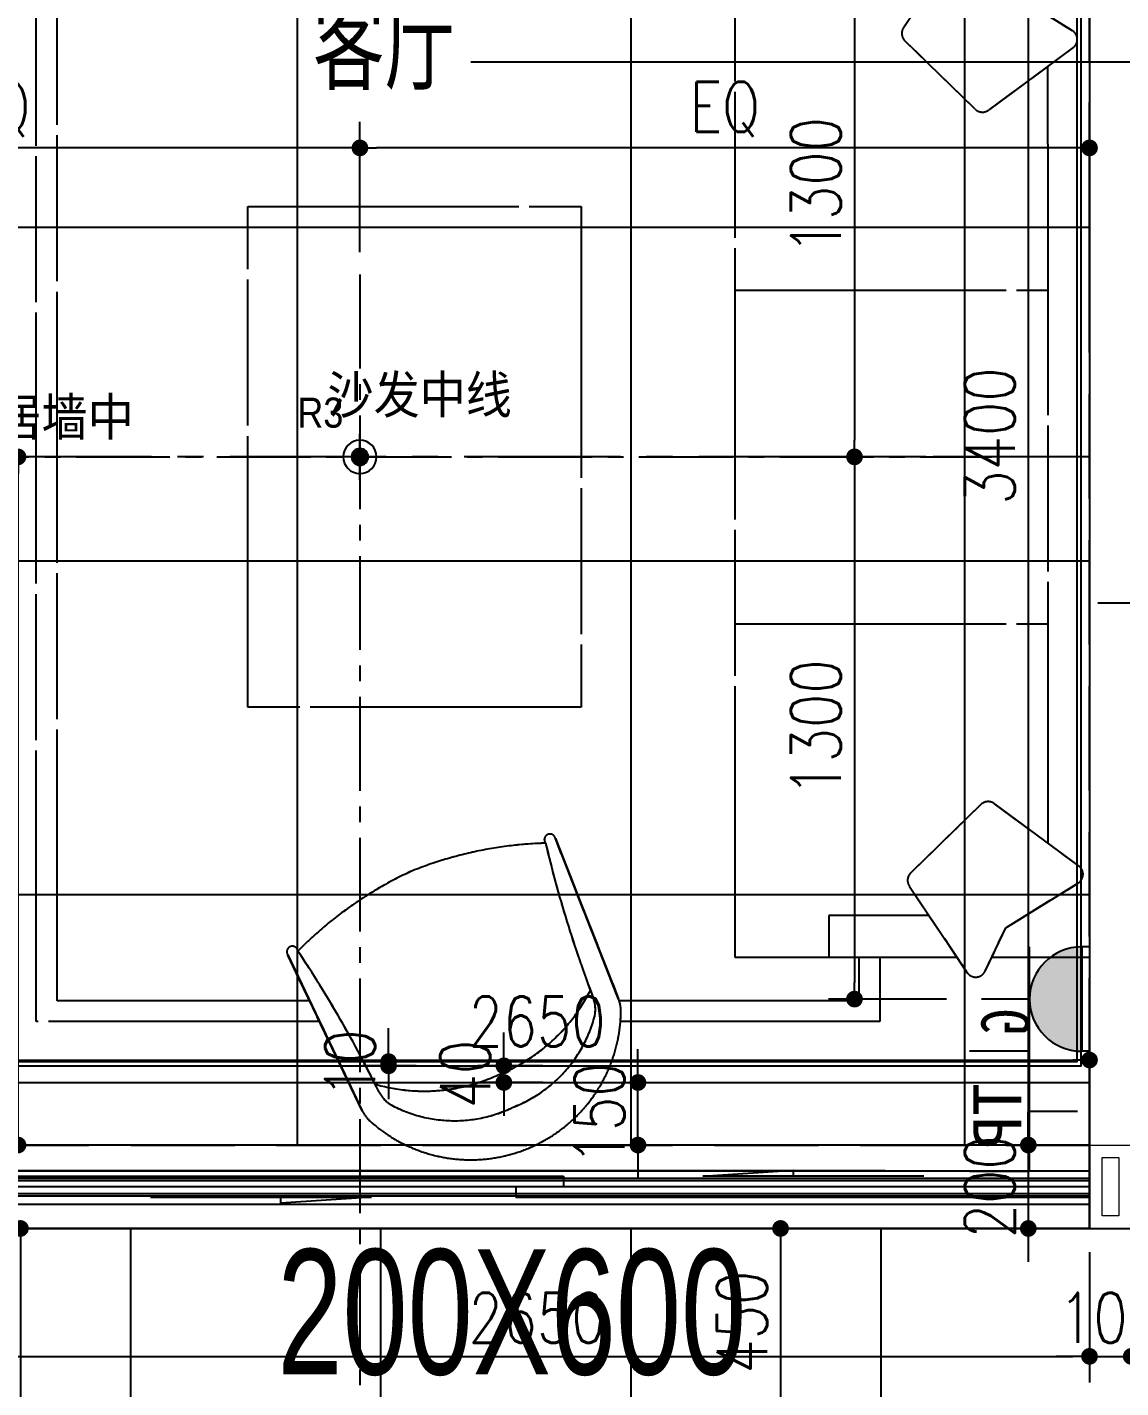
# Model space of a CAD drawing. Header units: inches. Extents: x -2597087 to 134135, y -662679 to 20000.
# Drawn here: x 7122 to 9745, y -17260 to -13997 of the extents above; entities that cross this region are included whole.
import ezdxf
from ezdxf.enums import TextEntityAlignment as Align

# ---------------------------------------------------------------- set-up
doc = ezdxf.new("R2010")
doc.units = ezdxf.units.IN
doc.header["$LTSCALE"] = 100
doc.header["$MEASUREMENT"] = 0
for name, pattern in [('$0$DASH', [0.35, 0.25, -0.1]), ('__DASH', [0.35, 0.25, -0.1]), ('CENTER', [50.8, 31.75, -6.35, 6.35, -6.35]), ('CENTER2', [1.125, 0.75, -0.125, 0.125, -0.125]), ('DASH', [0.35, 0.25, -0.1]), ('DASHDOT2', [12.7, 6.35, -3.175, 0, -3.175]), ('HIDDENX2', [0.75, 0.5, -0.25])]:
    doc.linetypes.add(name, pattern=pattern)
doc.layers.get('0').update_dxf_attribs({"linetype": 'CONTINUOUS'})
doc.layers.get('Defpoints').update_dxf_attribs({"linetype": 'CONTINUOUS'})
for name, color, linetype in [('-04给水图层', 142, 'CENTER'), ('00-梁编号', 2, 'CONTINUOUS'), ('00-梁虚线', 4, 'DASH'), ('DOOR', 4, 'CONTINUOUS'), ('EQUIP-动力', 3, 'CONTINUOUS'), ('floor', 8, 'CONTINUOUS'), ('RC', 1, 'CONTINUOUS'), ('RC-dim', 3, 'CONTINUOUS'), ('WALL', 7, 'CONTINUOUS'), ('wall-dim', 3, 'CONTINUOUS'), ('天地共', 1, 'CONTINUOUS'), ('天花开线', 4, 'CONTINUOUS'), ('家具', 1, 'DASH')]:
    doc.layers.add(name, color=color, linetype=linetype)
doc.layers.add('PUB_TEXT', color=2, linetype='CONTINUOUS', lineweight=0)
doc.layers.add('SEE', color=51, linetype='CONTINUOUS', lineweight=0)
doc.styles.add('st', font='', dxfattribs={"width": 0.7})
doc.styles.get("Standard").update_dxf_attribs({"font": 'txt.shx', "width": 0.8, "bigfont": 'GBCBIG.shx'})
doc.styles.add('STYLE1', font='stylu.ttf')
doc.styles.add('宋体', font='', dxfattribs={"width": 0.8})
doc.styles.add('结构海文', font='haiwenrs2015.shx', dxfattribs={"width": 0.7, "bigfont": 'haiwenhz.shx'})
doc.styles.get('st').set_extended_font_data('SimSun')
doc.styles.get('宋体').set_extended_font_data('SimSun')
doc.dimstyles.new('50', dxfattribs={"dimscale": 50, "dimtxt": 2.4, "dimasz": 0.8, "dimexe": 1.25, "dimexo": 0.6, "dimgap": 0.65, "dimtad": 1, "dimdec": 0, "dimdsep": 46, "dimtxsty": 'Standard', "dimblk1": 'DOT', "dimblk2": 'DOT', "dimsah": 1, "dimcen": 2.5, "dimclrd": 3, "dimclre": 3, "dimclrt": 3, "dimadec": 0, "dimazin": 0, "dimtfac": 1, "dimtdec": 0, "dimtix": 1, "dimtmove": 2, "dimatfit": 0, "dimldrblk": 'DOT', "dimfxl": 5, "dimfxlon": 1, "dimarcsym": 0})

# ---------------------------------------------------------------- blocks, each defined once
blk = doc.blocks.new('$DorLib2D$00000131')
at = {"color": 0, "linetype": 'Continuous'}
for p, q in [((0.15, 0.125), (0.2319, 0.1973)), ((0.2319, 0.1973), (0.2319, 0.125)), ((-0.5, 0.125), (-0.5, 0)), ((0.0192, 0.125), (-0.5, 0.125)), ((0.0192, 0), (0.0192, 0.125)), ((0.35, 0.125), (0.15, 0.125)), ((-0.5, 0), (0.0192, 0)), ((-0.024, 0), (0.5, 0)), ((-0.024, -0.125), (-0.024, 0)), ((-0.35, -0.125), (-0.15, -0.125)), ((-0.2319, -0.1973), (-0.2319, -0.125)), ((-0.15, -0.125), (-0.2319, -0.1973)), ((0.5, -0.125), (-0.024, -0.125))]:
    blk.add_line(p, q, dxfattribs=at)
blk = doc.blocks.new('DFG44EWDSDFG')
at = {"layer": 'DOOR'}
blk.add_line((9669.9, -16877.5), (7019.9, -16877.5), dxfattribs=at)
at = {"layer": 'SEE'}
for points in [[(9769.9, -16877.5), (9669.9, -16877.5), (9669.9, -16677.5), (9769.9, -16677.5)], [(9739.9, -16847.5), (9699.9, -16847.5), (9699.9, -16707.5), (9739.9, -16707.5)]]:
    blk.add_lwpolyline(points, close=True, dxfattribs=at)
at = {"layer": 'WALL'}
for p, q in [((9669.9, -13277.5), (9669.9, -16677.5)), ((9669.9, -16677.5), (9669.9, -16877.5)), ((9669.9, -16877.5), (9769.9, -16877.5))]:
    blk.add_line(p, q, dxfattribs=at)
at = {"layer": 'DOOR', "xscale": 2650, "yscale": 200, "zscale": 2650, "rotation": 180}
blk.add_blockref('$DorLib2D$00000131', (8344.9, -16777.5), dxfattribs=at)
blk = doc.blocks.new('A$C516069BB')
at = {"layer": '家具', "linetype": 'HIDDENX2'}
for p, q in [((2080.9, 2715.3), (2219.4, 2922.3)), ((2262.1, 2918.2), (2312.1, 2814)), ((1901.3, 2785.1), (1901.3, 2885.1)), ((2312.1, 2814), (2485, 2707.2)), ((2251.9, 2518.8), (2083.6, 2682.5)), ((2487.4, 2666.4), (2284.9, 2517.1)), ((2265.7, 851.4), (2097.4, 687.7)), ((2501.2, 703.8), (2298.7, 853.1)), ((1245, 770.2, 413.4), (1396.8, 385, 413.4)), ((1396.8, 385), (1245, 770.2)), ((2094.7, 654.9), (2233.2, 447.9)), ((2325.9, 556.2), (2498.8, 662.9)), ((1901.3, 585.1), (1901.3, 485.1)), ((2275.9, 451.9), (2325.9, 556.2)), ((603.2, 490.7, 413.4), (781.8, 117.3, 413.4)), ((781.8, 117.3), (603.2, 490.7))]:
    blk.add_line(p, q, dxfattribs=at)
at = {"layer": '家具', "color": 8, "linetype": 'HIDDENX2'}
for p, q in [((1676.3, 2085.1), (2426.3, 2085.1)), ((1676.3, 1285.1), (2426.3, 1285.1))]:
    blk.add_line(p, q, dxfattribs=at)
at = {"layer": '家具', "color": 2, "linetype": 'HIDDENX2'}
for points in [[(679.6, 331.1), (0, 331.1), (0, 3039.1), (2023, 3039.1), (2023, 2885.1)], [(2208.3, 485.1), (1676.3, 485.1), (1676.3, 2885.1)], [(2194.5, 2885.1), (1676.3, 2885.1)], [(2526.3, 2736.1), (2526.3, 2885.1), (2278, 2885.1)], [(2526.3, 2736.1), (2526.3, 485.1), (2291.8, 485.1)], [(2023, 485.1), (2023, 331.1), (1401.2, 331.1)]]:
    blk.add_lwpolyline(points, dxfattribs=at)
at = {"layer": '家具', "color": 8, "linetype": 'HIDDENX2'}
for points in [[(655.7, 381.1), (50, 381.1), (50, 2989.1), (1973, 2989.1), (1973, 2885.1)], [(1973, 485.1), (1973, 381.1), (1398.2, 381.1)]]:
    blk.add_lwpolyline(points, dxfattribs=at)
at = {"layer": '家具', "linetype": 'HIDDENX2'}
for points in [[(2127.6, 2785.1), (1901.3, 2785.1)], [(2426.3, 2435.1), (2426.3, 2621.3)], [(2426.3, 2435.1), (2426.3, 759)], [(2141.4, 585.1), (1901.3, 585.1)]]:
    blk.add_lwpolyline(points, dxfattribs=at)
at = {"layer": '家具', "color": 2, "linetype": 'HIDDENX2'}
blk.add_lwpolyline([(1307.3, 1085.1), (507.3, 1085.1), (507.3, 2285.1), (1307.3, 2285.1)], close=True, dxfattribs=at)
at = {"layer": '家具', "linetype": 'HIDDENX2'}
for centre, radius, start, end in [((2239.5, 2907.4), 25, 25.6482, 143.5719), ((2101, 2700.4), 25, 143.5719, 225.801), ((2471.9, 2686), 25, 308.3994, 58.3084), ((2269.4, 2536.7), 25, 225.801, 308.3994), ((2283.2, 833.5), 25, 51.6006, 134.199), ((1247.7, -169.9), 929.1, 91.608, 112.1214), ((1232, 767.4), 13.4, 12.1445, 219.8116), ((4070.3, 1432.6), 2927.2, 193.308, 200.9137), ((1289.6, -151.7), 929.1, 114.9379, 135.4513), ((2114.8, 669.7), 25, 134.199, 216.4281), ((2485.7, 684.2), 25, 301.6916, 51.6006), ((614.2, 498.4), 13.4, 7.2477, 214.9148), ((-1806.3, -1126.2), 2927.2, 26.1456, 33.7512), ((2253.3, 462.8), 25, 216.4281, 334.3518), ((951.6, 596.1), 422.6, 291.9717, 333.2604), ((1262.9, 360), 78.1, 348.3516, 20.8096), ((1324.2, 356.2, 413.4), 78.1, 359.2231, 21.7029), ((1324.2, 356.2), 78.1, 359.2231, 21.7029), ((1027.9, 426.5), 322.2, 291.097, 345.2052), ((1041.9, 360), 360.4, 293.5296, 359.2231), ((930.6, 587), 422.6, 253.7989, 295.0876), ((891.4, 198.2), 78.1, 206.2496, 238.7077), ((1002.8, 415.6), 322.2, 241.8541, 295.9622), ((852.4, 150.7, 413.4), 78.1, 205.3563, 227.8362), ((852.4, 150.7), 78.1, 205.3563, 227.8362), ((1041.9, 360), 360.4, 227.8362, 293.5296)]:
    blk.add_arc(centre, radius, start, end, dxfattribs=at)
blk = doc.blocks.new('_Dot')
at = {"color": 0, "linetype": 'ByBlock', "lineweight": -2}
blk.add_line((-0.5, 0), (-1, 0), dxfattribs=at)
at = {"color": 0, "linetype": 'ByBlock', "const_width": 0.5}
blk.add_lwpolyline([(-0.25, 0, 1), (0.25, 0, 1)], format="xyb", close=True, dxfattribs=at)
blk = doc.blocks.new('*D434')
at = {"layer": 'Defpoints', "color": 0, "transparency": 16777216}
for p in [(8344.9, -16527.5), (8586.8, -16527.5), (8344.9, -16677.5)]:
    blk.add_point(p, dxfattribs=at)
at = {"layer": 'RC-dim', "color": 3, "lineweight": -2, "transparency": 16777216}
for p, q in [((8586.8, -16487.5), (8586.8, -16447.5)), ((8374.9, -16527.5), (8649.3, -16527.5)), ((8586.8, -16677.5), (8586.8, -16527.5)), ((8374.9, -16677.5), (8649.3, -16677.5)), ((8586.8, -16717.5), (8586.8, -16757.5))]:
    blk.add_line(p, q, dxfattribs=at)
at = {"layer": 'RC-dim', "color": 3, "lineweight": -2, "transparency": 16777216, "xscale": 40, "yscale": 40, "zscale": 40}
for p, rotation in [((8586.8, -16527.5), 270), ((8586.8, -16677.5), 90)]:
    blk.add_blockref('_Dot', p, dxfattribs=dict(at, rotation=rotation))
at = {"layer": 'RC-dim', "color": 3, "transparency": 16777216, "insert": (8494.3, -16602.5), "char_height": 120, "attachment_point": 5, "rotation": 90}
blk.add_mtext('150', dxfattribs=at)
blk = doc.blocks.new('*D435')
at = {"layer": 'Defpoints', "color": 0, "transparency": 16777216}
for p in [(8265.1, -16487.5), (8388.7, -16487.5), (8388.7, -16527.5)]:
    blk.add_point(p, dxfattribs=at)
at = {"layer": 'RC-dim', "color": 3, "lineweight": -2, "transparency": 16777216}
for p, q in [((8265.1, -16447.5), (8265.1, -16407.5)), ((8358.7, -16487.5), (8202.6, -16487.5)), ((8265.1, -16527.5), (8265.1, -16487.5)), ((8358.7, -16527.5), (8202.6, -16527.5)), ((8265.1, -16567.5), (8265.1, -16607.5))]:
    blk.add_line(p, q, dxfattribs=at)
at = {"layer": 'RC-dim', "color": 3, "lineweight": -2, "transparency": 16777216, "xscale": 40, "yscale": 40, "zscale": 40}
for p, rotation in [((8265.1, -16487.5), 270), ((8265.1, -16527.5), 90)]:
    blk.add_blockref('_Dot', p, dxfattribs=dict(at, rotation=rotation))
at = {"layer": 'RC-dim', "color": 3, "transparency": 16777216, "insert": (8172.6, -16507.5), "char_height": 120, "attachment_point": 5, "rotation": 90}
blk.add_mtext('40', dxfattribs=at)
blk = doc.blocks.new('*D436')
at = {"layer": 'Defpoints', "color": 0, "transparency": 16777216}
for p in [(7988.6, -16477.5), (8084.9, -16477.5), (8084.9, -16487.5)]:
    blk.add_point(p, dxfattribs=at)
at = {"layer": 'RC-dim', "color": 3, "lineweight": -2, "transparency": 16777216}
for p, q in [((7988.6, -16437.5), (7988.6, -16397.5)), ((8054.9, -16477.5), (7926.1, -16477.5)), ((8054.9, -16487.5), (7926.1, -16487.5)), ((7988.6, -16487.5), (7988.6, -16477.5)), ((7988.6, -16527.5), (7988.6, -16567.5))]:
    blk.add_line(p, q, dxfattribs=at)
at = {"layer": 'RC-dim', "color": 3, "lineweight": -2, "transparency": 16777216, "xscale": 40, "yscale": 40, "zscale": 40}
for p, rotation in [((7988.6, -16477.5), 270), ((7988.6, -16487.5), 90)]:
    blk.add_blockref('_Dot', p, dxfattribs=dict(at, rotation=rotation))
at = {"layer": 'RC-dim', "color": 3, "transparency": 16777216, "insert": (7896.1, -16482.5), "char_height": 120, "attachment_point": 5, "rotation": 90}
blk.add_mtext('10', dxfattribs=at)
blk = doc.blocks.new('*D445')
at = {"layer": 'Defpoints', "color": 0, "transparency": 16777216}
for p in [(7919.9, -14286.6), (9669.9, -14697), (7919.9, -14824.5)]:
    blk.add_point(p, dxfattribs=at)
at = {"layer": '天花开线', "color": 3, "lineweight": -2, "transparency": 16777216}
for p, q in [((7919.9, -14536.6), (7919.9, -14224.1)), ((9669.9, -14536.6), (9669.9, -14224.1)), ((9629.9, -14286.6), (7959.9, -14286.6))]:
    blk.add_line(p, q, dxfattribs=at)
at = {"layer": '天花开线', "color": 3, "lineweight": -2, "transparency": 16777216, "xscale": 40, "yscale": 40, "zscale": 40, "rotation": 180}
blk.add_blockref('_Dot', (7919.9, -14286.6), dxfattribs=at)
at = {"layer": '天花开线', "color": 3, "lineweight": -2, "transparency": 16777216, "xscale": 40, "yscale": 40, "zscale": 40}
blk.add_blockref('_Dot', (9669.9, -14286.6), dxfattribs=at)
at = {"layer": '天花开线', "color": 3, "transparency": 16777216, "insert": (8794.9, -14194.1), "char_height": 120, "attachment_point": 5}
blk.add_mtext('EQ', dxfattribs=at)
blk = doc.blocks.new('*D446')
at = {"layer": 'Defpoints', "color": 0, "transparency": 16777216}
for p in [(6169.9, -14286.6), (6169.9, -14719.1), (7919.9, -14824.5)]:
    blk.add_point(p, dxfattribs=at)
at = {"layer": '天花开线', "color": 3, "lineweight": -2, "transparency": 16777216}
for p, q in [((6169.9, -14536.6), (6169.9, -14224.1)), ((7919.9, -14536.6), (7919.9, -14224.1)), ((7879.9, -14286.6), (6209.9, -14286.6))]:
    blk.add_line(p, q, dxfattribs=at)
at = {"layer": '天花开线', "color": 3, "lineweight": -2, "transparency": 16777216, "xscale": 40, "yscale": 40, "zscale": 40, "rotation": 180}
blk.add_blockref('_Dot', (6169.9, -14286.6), dxfattribs=at)
at = {"layer": '天花开线', "color": 3, "lineweight": -2, "transparency": 16777216, "xscale": 40, "yscale": 40, "zscale": 40}
blk.add_blockref('_Dot', (7919.9, -14286.6), dxfattribs=at)
at = {"layer": '天花开线', "color": 3, "transparency": 16777216, "insert": (7044.9, -14194.1), "char_height": 120, "attachment_point": 5}
blk.add_mtext('EQ', dxfattribs=at)
blk = doc.blocks.new('$2134')
h = blk.add_hatch(color=250)
h.dxf.hatch_style = 1
edge = h.paths.add_edge_path()
edge.add_arc((12324.7, 10810.7), 20, 0, 360)
at = {"color": 1}
for p, q in [((12324.7, 10755.7), (12324.7, 10865.7)), ((12269.7, 10810.7), (12389.6, 10810.7))]:
    blk.add_line(p, q, dxfattribs=at)
for radius in [40, 20]:
    blk.add_circle((12324.7, 10810.7), radius, dxfattribs=at)
blk = doc.blocks.new('DREGFDS34DFDFDFFDDFDF')
at = {"layer": 'EQUIP-动力', "color": 8, "linetype": '__DASH', "ltscale": 10}
for p, q in [((37475, -13898.5), (37647.9, -14005.3)), ((37414.8, -14193.8), (37246.5, -14030)), ((37650.3, -14046.2), (37447.8, -14195.4)), ((36839.2, -14627.5), (37589.2, -14627.5)), ((36839.2, -15427.5), (37589.2, -15427.5)), ((37428.6, -15861.1), (37260.3, -16024.9)), ((37664.1, -16008.7), (37461.6, -15859.5)), ((36407.9, -15942.4, 413.4), (36559.6, -16327.5, 413.4)), ((36559.6, -16327.5), (36407.9, -15942.4)), ((37488.8, -16156.4), (37661.7, -16049.6)), ((37257.6, -16057.6), (37396.1, -16264.6)), ((37064.2, -16127.5), (37064.2, -16227.5)), ((37438.7, -16260.6), (37488.8, -16156.4)), ((35766.1, -16221.8, 413.4), (35944.7, -16595.3, 413.4)), ((35944.7, -16595.3), (35766.1, -16221.8))]:
    blk.add_line(p, q, dxfattribs=at)
for points in [[(35842.5, -16381.4), (35162.9, -16381.4), (35162.9, -13673.5), (37185.9, -13673.5), (37185.9, -13827.5)], [(35818.5, -16331.4), (35212.9, -16331.4), (35212.9, -13723.5), (37135.9, -13723.5), (37135.9, -13827.5)], [(37371.2, -16227.5), (36839.2, -16227.5), (36839.2, -13827.5)], [(37689.2, -13976.5), (37689.2, -16227.5), (37454.6, -16227.5)], [(37589.2, -14277.5), (37589.2, -14091.2)], [(37589.2, -14277.5), (37589.2, -15953.5)], [(37304.3, -16127.5), (37064.2, -16127.5)], [(37135.9, -16227.5), (37135.9, -16331.4), (36561.1, -16331.4)], [(37185.9, -16227.5), (37185.9, -16381.4), (36564, -16381.4)]]:
    blk.add_lwpolyline(points, dxfattribs=at)
blk.add_lwpolyline([(36470.1, -15627.5), (35670.1, -15627.5), (35670.1, -14427.5), (36470.1, -14427.5)], close=True, dxfattribs=at)
for centre, radius, start, end in [((37263.9, -14012.1), 25, 143.5719, 225.801), ((37634.7, -14026.6), 25, 308.3994, 58.3084), ((37432.2, -14175.8), 25, 225.801, 308.3994), ((37446, -15879.1), 25, 51.6006, 134.199), ((36394.8, -15945.2), 13.4, 12.1445, 219.8116), ((36410.6, -16882.5), 929.1, 91.608, 112.1214), ((39233.1, -15279.9), 2927.2, 193.308, 200.9137), ((37648.5, -16028.3), 25, 301.6916, 51.6006), ((36452.5, -16864.2), 929.1, 114.9379, 135.4513), ((37277.7, -16042.8), 25, 134.199, 216.4281), ((35777.1, -16214.2), 13.4, 7.2477, 214.9148), ((33356.5, -17838.8), 2927.2, 26.1456, 33.7512), ((37416.2, -16249.8), 25, 216.4281, 334.3518), ((36114.5, -16116.4), 422.6, 291.9717, 333.2604), ((36425.8, -16352.6), 78.1, 348.3516, 20.8096), ((36487.1, -16356.4, 413.4), 78.1, 359.2231, 21.7029), ((36487.1, -16356.4), 78.1, 359.2231, 21.7029), ((36190.8, -16286.1), 322.2, 291.097, 345.2052), ((36204.8, -16352.5), 360.4, 293.5296, 359.2231), ((36093.4, -16125.6), 422.6, 253.7989, 295.0876), ((36054.2, -16514.4), 78.1, 206.2496, 238.7077), ((36015.3, -16561.8, 413.4), 78.1, 205.3563, 227.8362), ((36015.3, -16561.8), 78.1, 205.3563, 227.8362), ((36165.7, -16297), 322.2, 241.8541, 295.9622), ((36204.8, -16352.5), 360.4, 227.8362, 293.5296)]:
    blk.add_arc(centre, radius, start, end, dxfattribs=at)
blk = doc.blocks.new('*D507')
at = {"layer": 'Defpoints', "color": 0, "transparency": 16777216}
for p in [(7099.7, -15027.5), (7163.4, -15027.5), (6960, -16677.5)]:
    blk.add_point(p, dxfattribs=at)
at = {"layer": 'EQUIP-动力', "color": 3, "lineweight": -2, "transparency": 16777216}
for p, q in [((7133.4, -15027.5), (7037.2, -15027.5)), ((7099.7, -16637.5), (7099.7, -15067.5)), ((6990, -16677.5), (7162.2, -16677.5))]:
    blk.add_line(p, q, dxfattribs=at)
at = {"layer": 'EQUIP-动力', "color": 3, "lineweight": -2, "transparency": 16777216, "xscale": 40, "yscale": 40, "zscale": 40}
for p, rotation in [((7099.7, -15027.5), 90), ((7099.7, -16677.5), 270)]:
    blk.add_blockref('_Dot', p, dxfattribs=dict(at, rotation=rotation))
at = {"layer": 'EQUIP-动力', "color": 3, "transparency": 16777216, "insert": (7007.2, -15852.5), "char_height": 120, "attachment_point": 5, "rotation": 90}
blk.add_mtext('1650', dxfattribs=at)
blk = doc.blocks.new('*D508')
at = {"layer": 'Defpoints', "color": 0, "transparency": 16777216}
for p in [(9370.4, -13727.5), (9106.2, -15027.5), (9307.6, -15027.5)]:
    blk.add_point(p, dxfattribs=at)
at = {"layer": 'EQUIP-动力', "color": 3, "lineweight": -2, "transparency": 16777216}
for p, q in [((9340.4, -13727.5), (9043.7, -13727.5)), ((9106.2, -13767.5), (9106.2, -14987.5)), ((9277.6, -15027.5), (9043.7, -15027.5))]:
    blk.add_line(p, q, dxfattribs=at)
at = {"layer": 'EQUIP-动力', "color": 3, "lineweight": -2, "transparency": 16777216, "xscale": 40, "yscale": 40, "zscale": 40}
for p, rotation in [((9106.2, -13727.5), 90), ((9106.2, -15027.5), 270)]:
    blk.add_blockref('_Dot', p, dxfattribs=dict(at, rotation=rotation))
at = {"layer": 'EQUIP-动力', "color": 3, "transparency": 16777216, "insert": (9013.7, -14377.5), "char_height": 120, "attachment_point": 5, "rotation": 90}
blk.add_mtext('1300', dxfattribs=at)
blk = doc.blocks.new('*D509')
at = {"layer": 'Defpoints', "color": 0, "transparency": 16777216}
for p in [(9307.6, -15027.5), (9106.2, -16327.5), (9357.2, -16327.5)]:
    blk.add_point(p, dxfattribs=at)
at = {"layer": 'EQUIP-动力', "color": 3, "lineweight": -2, "transparency": 16777216}
for p, q in [((9277.6, -15027.5), (9043.7, -15027.5)), ((9106.2, -15067.5), (9106.2, -16287.5)), ((9327.2, -16327.5), (9043.7, -16327.5))]:
    blk.add_line(p, q, dxfattribs=at)
at = {"layer": 'EQUIP-动力', "color": 3, "lineweight": -2, "transparency": 16777216, "xscale": 40, "yscale": 40, "zscale": 40}
for p, rotation in [((9106.2, -15027.5), 90), ((9106.2, -16327.5), 270)]:
    blk.add_blockref('_Dot', p, dxfattribs=dict(at, rotation=rotation))
at = {"layer": 'EQUIP-动力', "color": 3, "transparency": 16777216, "insert": (9013.7, -15677.5), "char_height": 120, "attachment_point": 5, "rotation": 90}
blk.add_mtext('1300', dxfattribs=at)
blk = doc.blocks.new('safre2cdas')
at = {"linetype": 'ByBlock', "lineweight": -2}
h = blk.add_hatch(color=0, dxfattribs=at)
edge = h.paths.add_edge_path()
edge.add_ellipse((-141.7, 0), major_axis=(-88.6, 88.6), ratio=1, start_angle=135, end_angle=315, ccw=False)
edge.add_line((-141.7, -125.2), (-141.7, 125.2))
at = {"color": 0, "linetype": 'ByBlock', "lineweight": -2}
for p, q in [((-160.3, 125.2), (-141.7, 125.2)), ((-141.7, 125.2), (-141.7, -125.2)), ((-16.4, -125.2), (-16.4, 125.2)), ((-16.4, 0), (98.6, 0)), ((-160.3, -125.2), (-141.7, -125.2))]:
    blk.add_line(p, q, dxfattribs=at)
at = {"color": 0, "linetype": 'ByBlock', "lineweight": -2, "extrusion": (0, 0, -1)}
blk.add_ellipse((-141.7, 0), major_axis=(88.6, 88.6), ratio=1, start_param=-0.785398, end_param=2.356194, dxfattribs=at)
blk = doc.blocks.new('ERYUII')
at = {"layer": 'EQUIP-动力'}
blk.add_blockref('safre2cdas', (15061.3, 7091.6), dxfattribs=at)
at = {"layer": 'EQUIP-动力', "style": '宋体', "width": 0.8}
blk.add_text('G', height=115.1, rotation=270.0003, dxfattribs=at).set_placement((15102.8, 7037.3), align=Align.MIDDLE_CENTER)
blk = doc.blocks.new('ERTUJK')
at = {"layer": 'EQUIP-动力'}
for p, q in [((14308.7, 6999.6), (14308.7, 7167.6)), ((14308.7, 7167.6), (14392.7, 7167.6)), ((14308.7, 7083.6), (14241.5, 7083.6)), ((14392.7, 6999.6), (14308.7, 6999.6))]:
    blk.add_line(p, q, dxfattribs=at)
at = {"layer": 'EQUIP-动力', "style": '宋体'}
blk.add_text('TP', height=67.2, rotation=270, dxfattribs=at).set_placement((14320.3, 7031.3), align=Align.RIGHT)
blk = doc.blocks.new('h54h5h56j56')
at = {"layer": '-04给水图层', "color": 8, "linetype": '$0$DASH', "ltscale": 5}
for p, q in [((30548.8, 8292.3), (30548.8, 11000.3)), ((30598.8, 8342.3), (30598.8, 10950.3)), ((32225.1, 8446.3), (32225.1, 10846.3)), ((32860.9, 10775.2), (33033.8, 10668.4)), ((33075.1, 10697.3), (33075.1, 8446.3)), ((32800.8, 10480), (32632.4, 10643.7)), ((33036.2, 10627.6), (32833.7, 10478.3)), ((32975.1, 10396.3), (32975.1, 10582.5)), ((32975.1, 10396.3), (32975.1, 8720.2)), ((31056.1, 9046.3), (31056.1, 10246.3)), ((31056.1, 10246.3), (31856.1, 10246.3)), ((31856.1, 10246.3), (31856.1, 9046.3)), ((32225.1, 10046.3), (32975.1, 10046.3)), ((32225.1, 9246.3), (32975.1, 9246.3)), ((31856.1, 9046.3), (31056.1, 9046.3)), ((32814.6, 8812.6), (32646.2, 8648.9)), ((33050, 8665), (32847.5, 8814.3)), ((31793.9, 8731.4, 413.4), (31945.6, 8346.2, 413.4)), ((31945.6, 8346.2), (31793.9, 8731.4)), ((32643.5, 8616.1), (32782, 8409.1)), ((32874.7, 8517.4), (33047.6, 8624.1)), ((32690.2, 8546.3), (32450.1, 8546.3)), ((32450.1, 8546.3), (32450.1, 8446.3)), ((32824.7, 8413.1), (32874.7, 8517.4)), ((31152.1, 8451.9, 413.4), (31330.7, 8078.5, 413.4)), ((31330.7, 8078.5), (31152.1, 8451.9)), ((32757.1, 8446.3), (32225.1, 8446.3)), ((32521.9, 8446.3), (32521.9, 8342.3)), ((32571.9, 8446.3), (32571.9, 8292.3)), ((33075.1, 8446.3), (32840.6, 8446.3)), ((31204.5, 8342.3), (30598.8, 8342.3)), ((32521.9, 8342.3), (31947, 8342.3)), ((31228.4, 8292.3), (30548.8, 8292.3)), ((32571.9, 8292.3), (31950, 8292.3))]:
    blk.add_line(p, q, dxfattribs=at)
for centre, radius, start, end in [((32649.8, 10661.6), 25, 143.5719, 225.801), ((33020.7, 10647.2), 25, 308.3994, 58.3084), ((32818.2, 10497.9), 25, 225.801, 308.3994), ((32832, 8794.7), 25, 51.6006, 134.199), ((31796.6, 7791.3), 929.1, 91.608, 112.1214), ((31780.8, 8728.6), 13.4, 12.1445, 219.8116), ((34619.1, 9393.8), 2927.2, 193.308, 200.9137), ((31838.4, 7809.5), 929.1, 114.9379, 135.4513), ((32663.6, 8630.9), 25, 134.199, 216.4281), ((33034.5, 8645.4), 25, 301.6916, 51.6006), ((31163, 8459.6), 13.4, 7.2477, 214.9148), ((28742.5, 6834.9), 2927.2, 26.1456, 33.7512), ((32802.1, 8423.9), 25, 216.4281, 334.3518), ((31500.4, 8557.3), 422.6, 291.9717, 333.2604), ((31811.8, 8321.2), 78.1, 348.3516, 20.8096), ((31873, 8317.4, 413.4), 78.1, 359.2231, 21.7029), ((31873, 8317.4), 78.1, 359.2231, 21.7029), ((31576.7, 8387.7), 322.2, 291.097, 345.2052), ((31590.7, 8321.2), 360.4, 293.5296, 359.2231), ((31479.4, 8548.1), 422.6, 253.7989, 295.0876), ((31440.2, 8159.3), 78.1, 206.2496, 238.7077), ((31551.6, 8376.7), 322.2, 241.8541, 295.9622), ((31401.2, 8111.9, 413.4), 78.1, 205.3563, 227.8362), ((31401.2, 8111.9), 78.1, 205.3563, 227.8362), ((31590.7, 8321.2), 360.4, 227.8362, 293.5296)]:
    blk.add_arc(centre, radius, start, end, dxfattribs=at)
blk = doc.blocks.new('*D526')
at = {"layer": 'Defpoints', "color": 0, "transparency": 16777216}
for p in [(8863.6, -16877.5), (8863.6, -17327.5), (8928.8, -17327.5)]:
    blk.add_point(p, dxfattribs=at)
at = {"layer": 'floor', "color": 3, "lineweight": -2, "transparency": 16777216}
for p, q in [((8893.6, -16877.5), (8991.3, -16877.5)), ((8928.8, -16917.5), (8928.8, -17287.5)), ((8893.6, -17327.5), (8991.3, -17327.5))]:
    blk.add_line(p, q, dxfattribs=at)
at = {"layer": 'floor', "color": 3, "lineweight": -2, "transparency": 16777216, "xscale": 40, "yscale": 40, "zscale": 40}
for p, rotation in [((8928.8, -16877.5), 90), ((8928.8, -17327.5), 270)]:
    blk.add_blockref('_Dot', p, dxfattribs=dict(at, rotation=rotation))
at = {"layer": 'floor', "color": 3, "transparency": 16777216, "insert": (8836.3, -17102.5), "char_height": 120, "attachment_point": 5, "rotation": 90}
blk.add_mtext('450', dxfattribs=at)
blk = doc.blocks.new('*D610')
at = {"layer": 'Defpoints', "color": 0, "transparency": 16777216}
for p in [(9669.9, -13277.5), (9523.1, -16677.5), (9669.9, -16677.5)]:
    blk.add_point(p, dxfattribs=at)
at = {"layer": 'wall-dim', "color": 3, "lineweight": -2, "transparency": 16777216}
for p, q in [((9639.9, -13277.5), (9460.6, -13277.5)), ((9523.1, -13317.5), (9523.1, -16637.5)), ((9639.9, -16677.5), (9460.6, -16677.5))]:
    blk.add_line(p, q, dxfattribs=at)
at = {"layer": 'wall-dim', "color": 3, "lineweight": -2, "transparency": 16777216, "xscale": 40, "yscale": 40, "zscale": 40}
for p, rotation in [((9523.1, -13277.5), 90), ((9523.1, -16677.5), 270)]:
    blk.add_blockref('_Dot', p, dxfattribs=dict(at, rotation=rotation))
at = {"layer": 'wall-dim', "color": 3, "transparency": 16777216, "insert": (9430.6, -14977.5), "char_height": 120, "attachment_point": 5, "rotation": 90}
blk.add_mtext('3400', dxfattribs=at)
blk = doc.blocks.new('*D648')
at = {"layer": 'Defpoints', "color": 0, "transparency": 16777216}
for p in [(9669.9, -16473.6), (7019.9, -16677.5), (9669.9, -16677.5)]:
    blk.add_point(p, dxfattribs=at)
at = {"layer": 'wall-dim', "color": 3, "lineweight": -2, "transparency": 16777216}
for p, q in [((7019.9, -16647.5), (7019.9, -16411.1)), ((9669.9, -16647.5), (9669.9, -16411.1)), ((7059.9, -16473.6), (9629.9, -16473.6))]:
    blk.add_line(p, q, dxfattribs=at)
at = {"layer": 'wall-dim', "color": 3, "lineweight": -2, "transparency": 16777216, "xscale": 40, "yscale": 40, "zscale": 40, "rotation": 180}
blk.add_blockref('_Dot', (7019.9, -16473.6), dxfattribs=at)
at = {"layer": 'wall-dim', "color": 3, "lineweight": -2, "transparency": 16777216, "xscale": 40, "yscale": 40, "zscale": 40}
blk.add_blockref('_Dot', (9669.9, -16473.6), dxfattribs=at)
at = {"layer": 'wall-dim', "color": 3, "transparency": 16777216, "insert": (8344.9, -16381.1), "char_height": 120, "attachment_point": 5}
blk.add_mtext('2650', dxfattribs=at)
blk = doc.blocks.new('*D652')
at = {"layer": 'Defpoints', "color": 0, "transparency": 16777216}
for p in [(7019.9, -16877.5), (9669.9, -16877.5), (9669.9, -17184.2)]:
    blk.add_point(p, dxfattribs=at)
at = {"layer": 'wall-dim', "color": 3, "lineweight": -2, "transparency": 16777216}
for p, q in [((7019.9, -16934.2), (7019.9, -17246.7)), ((9669.9, -16934.2), (9669.9, -17246.7)), ((7059.9, -17184.2), (9629.9, -17184.2))]:
    blk.add_line(p, q, dxfattribs=at)
at = {"layer": 'wall-dim', "color": 3, "lineweight": -2, "transparency": 16777216, "xscale": 40, "yscale": 40, "zscale": 40, "rotation": 180}
blk.add_blockref('_Dot', (7019.9, -17184.2), dxfattribs=at)
at = {"layer": 'wall-dim', "color": 3, "lineweight": -2, "transparency": 16777216, "xscale": 40, "yscale": 40, "zscale": 40}
blk.add_blockref('_Dot', (9669.9, -17184.2), dxfattribs=at)
at = {"layer": 'wall-dim', "color": 3, "transparency": 16777216, "insert": (8344.9, -17091.7), "char_height": 120, "attachment_point": 5}
blk.add_mtext('2650', dxfattribs=at)
blk = doc.blocks.new('*D653')
at = {"layer": 'Defpoints', "color": 0, "transparency": 16777216}
for p in [(9669.9, -16877.5), (9769.9, -16877.5), (9769.9, -17184.2)]:
    blk.add_point(p, dxfattribs=at)
at = {"layer": 'wall-dim', "color": 3, "lineweight": -2, "transparency": 16777216}
for p, q in [((9669.9, -16934.2), (9669.9, -17246.7)), ((9769.9, -16934.2), (9769.9, -17246.7)), ((9629.9, -17184.2), (9589.9, -17184.2)), ((9669.9, -17184.2), (9769.9, -17184.2)), ((9809.9, -17184.2), (9849.9, -17184.2))]:
    blk.add_line(p, q, dxfattribs=at)
at = {"layer": 'wall-dim', "color": 3, "lineweight": -2, "transparency": 16777216, "xscale": 40, "yscale": 40, "zscale": 40}
blk.add_blockref('_Dot', (9669.9, -17184.2), dxfattribs=at)
at = {"layer": 'wall-dim', "color": 3, "lineweight": -2, "transparency": 16777216, "xscale": 40, "yscale": 40, "zscale": 40, "rotation": 180}
blk.add_blockref('_Dot', (9769.9, -17184.2), dxfattribs=at)
at = {"layer": 'wall-dim', "color": 3, "transparency": 16777216, "insert": (9719.9, -17091.7), "char_height": 120, "attachment_point": 5}
blk.add_mtext('100', dxfattribs=at)
blk = doc.blocks.new('*D656')
at = {"layer": 'Defpoints', "color": 0, "transparency": 16777216}
for p in [(6769.9, -16877.5), (6769.9, -18227.5), (7105.5, -18227.5)]:
    blk.add_point(p, dxfattribs=at)
at = {"layer": 'wall-dim', "color": 3, "lineweight": -2, "transparency": 16777216}
for p, q in [((6855.5, -16877.5), (7168, -16877.5)), ((7105.5, -16917.5), (7105.5, -18187.5)), ((6855.5, -18227.5), (7168, -18227.5))]:
    blk.add_line(p, q, dxfattribs=at)
at = {"layer": 'wall-dim', "color": 3, "lineweight": -2, "transparency": 16777216, "xscale": 40, "yscale": 40, "zscale": 40}
for p, rotation in [((7105.5, -16877.5), 90), ((7105.5, -18227.5), 270)]:
    blk.add_blockref('_Dot', p, dxfattribs=dict(at, rotation=rotation))
at = {"layer": 'wall-dim', "color": 3, "transparency": 16777216, "insert": (7013, -17552.5), "char_height": 120, "attachment_point": 5, "rotation": 90}
blk.add_mtext('1350', dxfattribs=at)
blk = doc.blocks.new('*D664')
at = {"layer": 'Defpoints', "color": 0, "transparency": 16777216}
for p in [(9669.9, -16677.5), (9523.1, -16877.5), (9669.9, -16877.5)]:
    blk.add_point(p, dxfattribs=at)
at = {"layer": 'wall-dim', "color": 3, "lineweight": -2, "transparency": 16777216}
for p, q in [((9523.1, -16637.5), (9523.1, -16597.5)), ((9639.9, -16677.5), (9460.6, -16677.5)), ((9523.1, -16677.5), (9523.1, -16877.5)), ((9639.9, -16877.5), (9460.6, -16877.5)), ((9523.1, -16917.5), (9523.1, -16957.5))]:
    blk.add_line(p, q, dxfattribs=at)
at = {"layer": 'wall-dim', "color": 3, "lineweight": -2, "transparency": 16777216, "xscale": 40, "yscale": 40, "zscale": 40}
for p, rotation in [((9523.1, -16677.5), 270), ((9523.1, -16877.5), 90)]:
    blk.add_blockref('_Dot', p, dxfattribs=dict(at, rotation=rotation))
at = {"layer": 'wall-dim', "color": 3, "transparency": 16777216, "insert": (9430.6, -16777.5), "char_height": 120, "attachment_point": 5, "rotation": 90}
blk.add_mtext('200', dxfattribs=at)
blk = doc.blocks.new('GTDEHD')
at = {"layer": '00-梁编号', "color": 8}
blk.add_line((106210.8, -22585.3), (104626.4, -22585.3), dxfattribs=at)
at = {"layer": '00-梁虚线', "color": 8, "ltscale": 10}
for p, q in [((106110.8, -25381.4), (106110.8, -19581.4)), ((103460.8, -25181.4), (106110.8, -25181.4))]:
    blk.add_line(p, q, dxfattribs=at)
at = {"layer": '00-梁编号', "color": 8, "style": '结构海文', "width": 0.7}
blk.add_text('200X600', height=300, rotation=360, dxfattribs=at).set_placement((104725, -25731.4), align=Align.CENTER)

msp = doc.modelspace()

# ---------------------------------------------------------------- hatches: boundary and pattern name
at = {"layer": 'floor'}
h = msp.add_hatch(dxfattribs=at)
h.set_pattern_fill('_USER', color=256, scale=800, double=1, pattern_type=0)
h.set_pattern_definition([(0, (11769.9, -12077.45), (0, 800), []), (90, (11769.9, -12077.45), (-800, 5e-14), [])])
h.paths.add_polyline_path([(6166.951, -9077.452), (9666.951, -9077.452), (9669.915, -12177.452), (11469.915, -12177.452), (11469.915, -12077.452), (12369.915, -12077.452), (12369.915, -12177.452), (12719.915, -12177.452), (12719.915, -12077.452), (13619.915, -12077.452), (13619.915, -12177.452), (13669.915, -12177.452), (13669.915, -13277.452), (13619.915, -13277.452), (13619.915, -13377.452), (12719.915, -13377.452), (12719.915, -13277.452), (10769.915, -13277.452), (10769.915, -13377.452), (9869.915, -13377.452), (9869.915, -13277.452), (9669.915, -13277.452), (9672.879, -16677.452), (6172.879, -16677.452), (6169.915, -13381.348), (4069.915, -13377.452), (4069.915, -11827.452), (6069.915, -11827.452), (6069.915, -12177.452), (6169.915, -12177.452), (6169.915, -11087.452), (6019.915, -11087.452), (6019.915, -11697.452), (4699.915, -11697.452), (4699.915, -11597.452), (4549.915, -11597.452), (4549.915, -11147.452), (4099.915, -11147.452), (4099.915, -9107.452), (6019.915, -9107.452), (6019.915, -9487.452), (6168.433, -9487.452)])
h.paths.add_polyline_path([(4219.915, -12327.452), (6169.915, -12327.452), (6169.915, -13227.452), (4219.915, -13227.452)], flags=16)
h = msp.add_hatch(dxfattribs=at)
h.set_pattern_fill('_USER', color=256, scale=600, double=1, pattern_type=0)
h.set_pattern_definition([(0, (7369.9, -17327.45), (0, 600), []), (90, (7369.9, -17327.45), (-600, 4e-14), [])])
h.paths.add_polyline_path([(6769.915, -16877.452), (12469.915, -16877.452), (12469.915, -18227.452), (6769.915, -18227.452)])

# ---------------------------------------------------------------- linework, layer by layer
at = {"layer": 'EQUIP-动力', "color": 4, "linetype": 'CENTER2', "ltscale": 5}
msp.add_line((9669.915, -15027.452), (5984.97, -15027.452), dxfattribs=at)
msp.add_lwpolyline([(9689.915, -15377.489), (12449.915, -15377.489)], dxfattribs=at)
at = {"layer": 'floor', "color": 1}
for p, q in [((7019.915, -16739.381), (9669.915, -16739.381)), ((7019.915, -16819.381), (9669.915, -16819.381))]:
    msp.add_line(p, q, dxfattribs=at)
at = {"layer": 'floor', "color": 8}
for p, q in [((7019.915, -16756.882), (9669.915, -16756.882)), ((7019.915, -16762.538), (9669.915, -16762.538)), ((7019.915, -16793.801), (9669.915, -16793.801)), ((7019.915, -16799.458), (9669.915, -16799.458))]:
    msp.add_line(p, q, dxfattribs=at)
msp.add_lwpolyline([(9179.915, -16739.381), (7059.915, -16739.381)], dxfattribs=at)
at = {"layer": 'floor'}
msp.add_lwpolyline([(6769.915, -16877.452), (12469.915, -16877.452), (12469.915, -18227.452), (6769.915, -18227.452)], close=True, dxfattribs=at)
at = {"layer": 'RC', "color": 2}
msp.add_lwpolyline([(6519.915, -16487.452), (9649.915, -16487.452), (9649.915, -9267.452), (6519.915, -9267.452)], close=True, dxfattribs=at)
at = {"layer": 'RC'}
msp.add_lwpolyline([(6529.915, -16477.452), (9639.915, -16477.452), (9639.915, -9277.452), (6529.915, -9277.452)], close=True, dxfattribs=at)
at = {"layer": 'RC', "color": 2}
msp.add_lwpolyline([(6169.915, -16527.452), (9669.915, -16527.452)], dxfattribs=at)
at = {"layer": '天地共'}
msp.add_lwpolyline([(7019.915, -16877.452), (9669.915, -16877.452), (9669.915, -16677.452), (7019.915, -16677.452)], close=True, dxfattribs=at)
at = {"layer": '天花开线', "linetype": 'CENTER2', "ltscale": 3}
for p, q in [((7919.915, -14590.498), (7919.915, -17999.668)), ((6226.696, -15027.452), (9434.445, -15027.452))]:
    msp.add_line(p, q, dxfattribs=at)

# ---------------------------------------------------------------- block references
at = {"layer": '-04给水图层'}
msp.add_blockref('h54h5h56j56', (-23405.213, -24673.725), dxfattribs=at)
msp.add_blockref('DFG44EWDSDFG', (0, 0))
at = {"layer": '00-梁虚线'}
msp.add_blockref('GTDEHD', (-96440.852, 8503.907), dxfattribs=at)
at = {"layer": 'EQUIP-动力', "color": 2}
msp.add_blockref('DREGFDS34DFDFDFFDDFDF', (-28019.272, 0), dxfattribs=at)
at = {"layer": 'EQUIP-动力', "color": 2, "xscale": -1, "rotation": 7.103022570120743e-06}
msp.add_blockref('ERYUII', (24570.901, -23419.024), dxfattribs=at)
at = {"layer": 'EQUIP-动力', "color": 2, "xscale": -1.712328767123288, "yscale": 1.712328767123288, "zscale": 1.712328767123288}
msp.add_blockref('ERTUJK', (34027.285, -28725.867), dxfattribs=at)
at = {"layer": 'RC', "xscale": -1}
msp.add_blockref('$2134', (20244.576, -25838.103), dxfattribs=at)
at = {"layer": '家具', "linetype": 'HIDDENX2'}
msp.add_blockref('A$C516069BB', (7143.602, -16712.539), dxfattribs=at)

# ---------------------------------------------------------------- texts
at = {"layer": 'EQUIP-动力', "color": 4, "linetype": 'DASHDOT2', "ltscale": 0.1, "style": 'STYLE1', "width": 0.9}
msp.add_text('沙发中线', height=90, dxfattribs=at).set_placement((7842.262, -14923.344))
at = {"layer": 'PUB_TEXT', "linetype": 'ByBlock', "style": 'st', "width": 0.7}
msp.add_text('客厅', height=180, dxfattribs=at).set_placement((7807.003, -14128.469))
at = {"layer": 'RC', "color": 4, "linetype": 'DASHDOT2', "ltscale": 0.1, "style": 'STYLE1', "width": 0.9}
msp.add_text('R3', height=72, dxfattribs=at).set_placement((7769.467, -14957.29))
at = {"layer": '天花开线', "linetype": 'DASHDOT2', "ltscale": 0.1, "style": 'STYLE1', "width": 0.9}
msp.add_text('居墙中', height=90, dxfattribs=at).set_placement((7045.727, -14976.896))

# ---------------------------------------------------------------- dimensions: what is measured, and where the dimension line sits
at = {"layer": 'EQUIP-动力'}
for base, p1, p2, picture, middle in [((9106.166, -15027.452), (9370.431, -13727.452), (9307.634, -15027.452), '*D508', (9013.666, -14377.452)), ((7099.734, -15027.452), (6960.009, -16677.452), (7163.363, -15027.452), '*D507', (7007.234, -15852.452)), ((9106.166, -16327.453), (9307.634, -15027.452), (9357.24, -16327.453), '*D509', (9013.666, -15677.452))]:
    dim = msp.add_linear_dim(base=base, p1=p1, p2=p2, angle=90, dimstyle='50', dxfattribs=at)
    dim.commit()
    dim.dimension.update_dxf_attribs({"geometry": picture, "text_midpoint": middle})
at = {"layer": 'floor'}
dim = msp.add_linear_dim(base=(8928.827, -17327.452), p1=(8863.649, -16877.452), p2=(8863.649, -17327.452), angle=90, dimstyle='50', override={"dimarcsym": 2}, dxfattribs=at)
dim.commit()
dim.dimension.update_dxf_attribs({"geometry": '*D526', "text_midpoint": (8836.327, -17102.452)})
at = {"layer": 'RC-dim', "color": 1}
for base, p1, p2, picture, middle in [((7988.562, -16477.452), (8084.915, -16487.452), (8084.915, -16477.452), '*D436', (7896.062, -16482.452)), ((8265.073, -16487.452), (8388.675, -16527.452), (8388.675, -16487.452), '*D435', (8172.573, -16507.452)), ((8586.848, -16527.452), (8344.915, -16677.452), (8344.915, -16527.452), '*D434', (8494.348, -16602.452))]:
    dim = msp.add_linear_dim(base=base, p1=p1, p2=p2, angle=90, dimstyle='50', override={"dimarcsym": 2}, dxfattribs=at)
    dim.commit()
    dim.dimension.update_dxf_attribs({"geometry": picture, "text_midpoint": middle})
at = {"layer": 'wall-dim'}
for base, p1, p2, picture, middle in [((9523.088, -16677.452), (9669.915, -13277.452), (9669.915, -16677.452), '*D610', (9430.588, -14977.452)), ((9523.088, -16877.452), (9669.915, -16677.452), (9669.915, -16877.452), '*D664', (9430.588, -16777.452)), ((7105.457, -18227.452), (6769.915, -16877.452), (6769.915, -18227.452), '*D656', (7012.957, -17552.452))]:
    dim = msp.add_linear_dim(base=base, p1=p1, p2=p2, angle=90, dimstyle='50', override={"dimarcsym": 2}, dxfattribs=at)
    dim.commit()
    dim.dimension.update_dxf_attribs({"geometry": picture, "text_midpoint": middle})
for base, p1, p2, picture, middle in [((9669.915, -16473.628), (7019.915, -16677.452), (9669.915, -16677.452), '*D648', (8344.915, -16381.128)), ((9669.915, -17184.217), (7019.915, -16877.452), (9669.915, -16877.452), '*D652', (8344.915, -17091.717)), ((9769.915, -17184.217), (9669.915, -16877.452), (9769.915, -16877.452), '*D653', (9719.915, -17091.717))]:
    dim = msp.add_linear_dim(base=base, p1=p1, p2=p2, dimstyle='50', override={"dimarcsym": 2}, dxfattribs=at)
    dim.commit()
    dim.dimension.update_dxf_attribs({"geometry": picture, "text_midpoint": middle})
at = {"layer": '天花开线'}
for base, p1, p2, picture, middle in [((6169.915, -14286.638), (7919.915, -14824.505), (6169.915, -14719.107), '*D446', (7044.915, -14194.138)), ((7919.915, -14286.638), (9669.915, -14697.038), (7919.915, -14824.505), '*D445', (8794.915, -14194.138))]:
    dim = msp.add_linear_dim(base=base, p1=p1, p2=p2, angle=180, text='EQ', dimstyle='50', dxfattribs=at)
    dim.commit()
    dim.dimension.update_dxf_attribs({"geometry": picture, "text_midpoint": middle})

doc.saveas('drawing.dxf')
